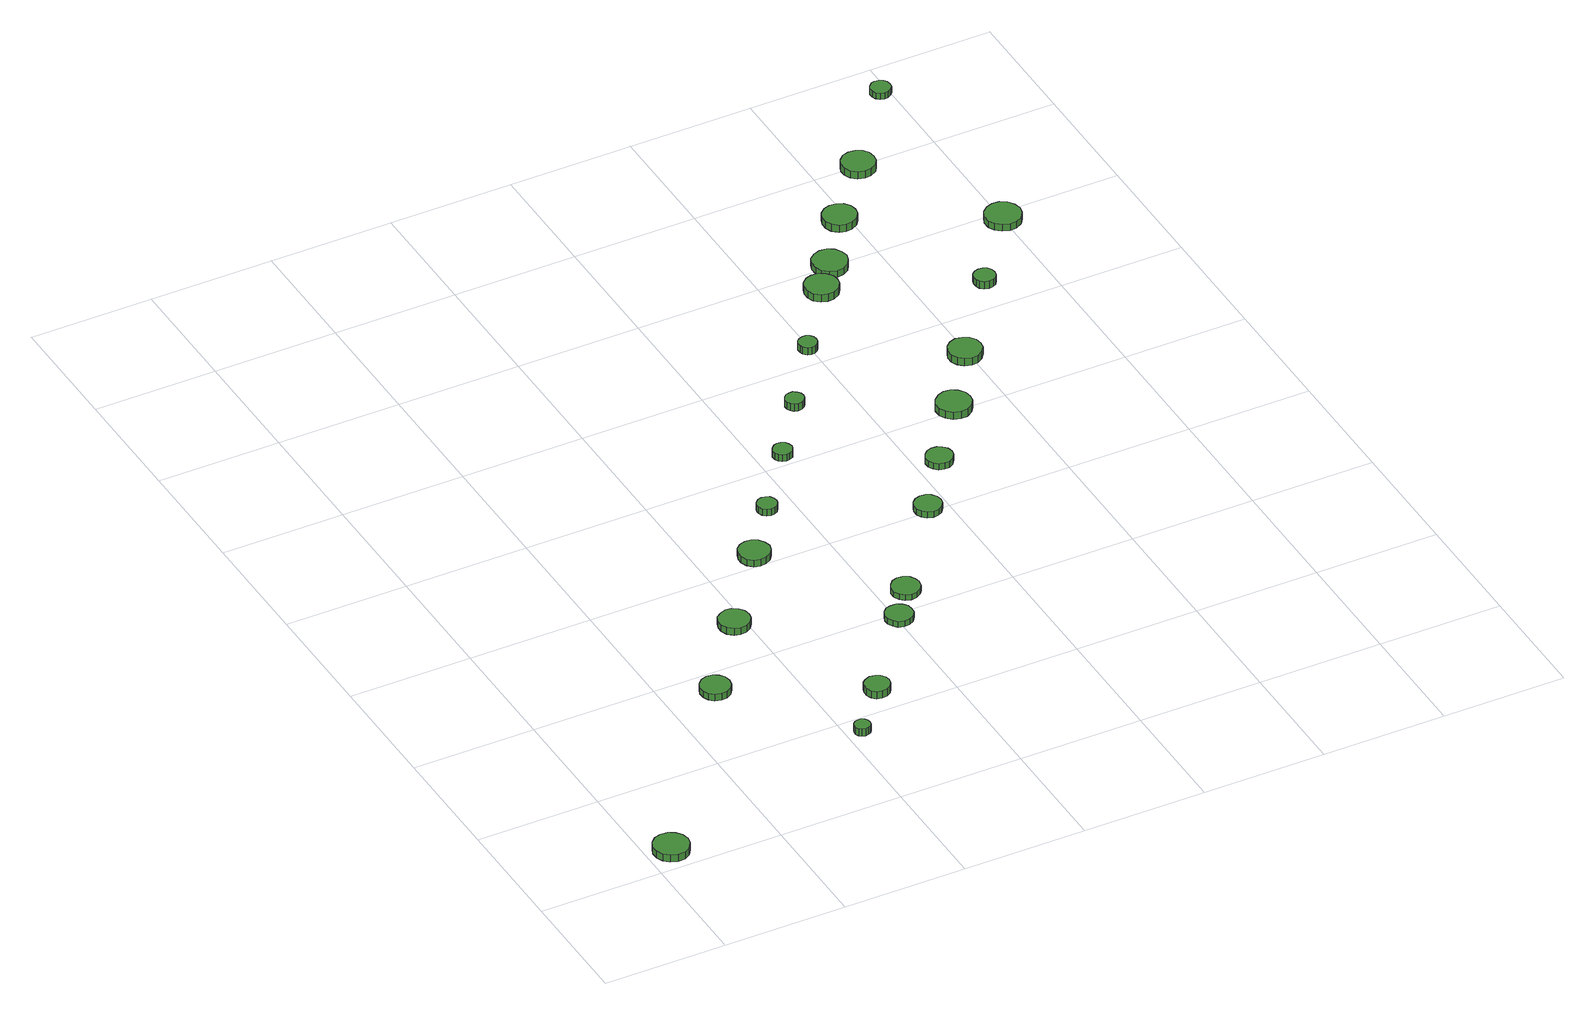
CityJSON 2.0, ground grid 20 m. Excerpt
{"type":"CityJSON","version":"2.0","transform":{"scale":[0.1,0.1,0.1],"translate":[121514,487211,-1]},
"CityObjects":{
"tree1":{"type":"SolitaryVegetationObject","attributes":{"function":"something"},"geometry":[{"type":"MultiSurface","lod":"1","boundaries":[[[0,1,2,3,4,5,6,7,8,9,10,11,12,13,14]],[[15,16,17,18,19,20,21,22,23,24,25,26,27,28,29]],[[0,29,28,1]],[[1,28,27,2]],[[2,27,26,3]],[[3,26,25,4]],[[4,25,24,5]],[[5,24,23,6]],[[6,23,22,7]],[[7,22,21,8]],[[8,21,20,9]],[[9,20,19,10]],[[10,19,18,11]],[[11,18,17,12]],[[12,17,16,13]],[[13,16,15,14]],[[14,15,29,0]]]}]},
"tree2":{"type":"SolitaryVegetationObject","attributes":{"function":"something"},"geometry":[{"type":"MultiSurface","lod":"1","boundaries":[[[30,31,32,33,34,35,36,37,38,39,40,41,42,43,44]],[[45,46,47,48,49,50,51,52,53,54,55,56,57,58,59]],[[30,59,58,31]],[[31,58,57,32]],[[32,57,56,33]],[[33,56,55,34]],[[34,55,54,35]],[[35,54,53,36]],[[36,53,52,37]],[[37,52,51,38]],[[38,51,50,39]],[[39,50,49,40]],[[40,49,48,41]],[[41,48,47,42]],[[42,47,46,43]],[[43,46,45,44]],[[44,45,59,30]]]}]},
"tree3":{"type":"SolitaryVegetationObject","attributes":{"function":"something"},"geometry":[{"type":"MultiSurface","lod":"1","boundaries":[[[60,61,62,63,64,65,66,67,68,69,70,71,72,73,74]],[[75,76,77,78,79,80,81,82,83,84,85,86,87,88,89]],[[60,89,88,61]],[[61,88,87,62]],[[62,87,86,63]],[[63,86,85,64]],[[64,85,84,65]],[[65,84,83,66]],[[66,83,82,67]],[[67,82,81,68]],[[68,81,80,69]],[[69,80,79,70]],[[70,79,78,71]],[[71,78,77,72]],[[72,77,76,73]],[[73,76,75,74]],[[74,75,89,60]]]}]},
"tree4":{"type":"SolitaryVegetationObject","attributes":{"function":"something"},"geometry":[{"type":"MultiSurface","lod":"1","boundaries":[[[90,91,92,93,94,95,96,97,98,99,100,101,102,103,104]],[[105,106,107,108,109,110,111,112,113,114,115,116,117,118,119]],[[90,119,118,91]],[[91,118,117,92]],[[92,117,116,93]],[[93,116,115,94]],[[94,115,114,95]],[[95,114,113,96]],[[96,113,112,97]],[[97,112,111,98]],[[98,111,110,99]],[[99,110,109,100]],[[100,109,108,101]],[[101,108,107,102]],[[102,107,106,103]],[[103,106,105,104]],[[104,105,119,90]]]}]},
"tree5":{"type":"SolitaryVegetationObject","attributes":{"function":"something"},"geometry":[{"type":"MultiSurface","lod":"1","boundaries":[[[120,121,122,123,124,125,126,127,128,129,130,131,132,133,134]],[[135,136,137,138,139,140,141,142,143,144,145,146,147,148,149]],[[120,149,148,121]],[[121,148,147,122]],[[122,147,146,123]],[[123,146,145,124]],[[124,145,144,125]],[[125,144,143,126]],[[126,143,142,127]],[[127,142,141,128]],[[128,141,140,129]],[[129,140,139,130]],[[130,139,138,131]],[[131,138,137,132]],[[132,137,136,133]],[[133,136,135,134]],[[134,135,149,120]]]}]},
"tree6":{"type":"SolitaryVegetationObject","attributes":{"function":"something"},"geometry":[{"type":"MultiSurface","lod":"1","boundaries":[[[150,151,152,153,154,155,156,157,158,159,160,161,162,163,164]],[[165,166,167,168,169,170,171,172,173,174,175,176,177,178,179]],[[150,179,178,151]],[[151,178,177,152]],[[152,177,176,153]],[[153,176,175,154]],[[154,175,174,155]],[[155,174,173,156]],[[156,173,172,157]],[[157,172,171,158]],[[158,171,170,159]],[[159,170,169,160]],[[160,169,168,161]],[[161,168,167,162]],[[162,167,166,163]],[[163,166,165,164]],[[164,165,179,150]]]}]},
"tree7":{"type":"SolitaryVegetationObject","attributes":{"function":"something"},"geometry":[{"type":"MultiSurface","lod":"1","boundaries":[[[180,181,182,183,184,185,186,187,188,189,190,191,192,193,194]],[[195,196,197,198,199,200,201,202,203,204,205,206,207,208,209]],[[180,209,208,181]],[[181,208,207,182]],[[182,207,206,183]],[[183,206,205,184]],[[184,205,204,185]],[[185,204,203,186]],[[186,203,202,187]],[[187,202,201,188]],[[188,201,200,189]],[[189,200,199,190]],[[190,199,198,191]],[[191,198,197,192]],[[192,197,196,193]],[[193,196,195,194]],[[194,195,209,180]]]}]},
"tree8":{"type":"SolitaryVegetationObject","attributes":{"function":"something"},"geometry":[{"type":"MultiSurface","lod":"1","boundaries":[[[210,211,212,213,214,215,216,217,218,219,220,221,222,223,224]],[[225,226,227,228,229,230,231,232,233,234,235,236,237,238,239]],[[210,239,238,211]],[[211,238,237,212]],[[212,237,236,213]],[[213,236,235,214]],[[214,235,234,215]],[[215,234,233,216]],[[216,233,232,217]],[[217,232,231,218]],[[218,231,230,219]],[[219,230,229,220]],[[220,229,228,221]],[[221,228,227,222]],[[222,227,226,223]],[[223,226,225,224]],[[224,225,239,210]]]}]},
"tree9":{"type":"SolitaryVegetationObject","attributes":{"function":"something"},"geometry":[{"type":"MultiSurface","lod":"1","boundaries":[[[240,241,242,243,244,245,246,247,248,249,250,251,252,253,254]],[[255,256,257,258,259,260,261,262,263,264,265,266,267,268,269]],[[240,269,268,241]],[[241,268,267,242]],[[242,267,266,243]],[[243,266,265,244]],[[244,265,264,245]],[[245,264,263,246]],[[246,263,262,247]],[[247,262,261,248]],[[248,261,260,249]],[[249,260,259,250]],[[250,259,258,251]],[[251,258,257,252]],[[252,257,256,253]],[[253,256,255,254]],[[254,255,269,240]]]}]},
"tree10":{"type":"SolitaryVegetationObject","attributes":{"function":"something"},"geometry":[{"type":"MultiSurface","lod":"1","boundaries":[[[270,271,272,273,274,275,276,277,278,279,280,281,282,283,284]],[[285,286,287,288,289,290,291,292,293,294,295,296,297,298,299]],[[270,299,298,271]],[[271,298,297,272]],[[272,297,296,273]],[[273,296,295,274]],[[274,295,294,275]],[[275,294,293,276]],[[276,293,292,277]],[[277,292,291,278]],[[278,291,290,279]],[[279,290,289,280]],[[280,289,288,281]],[[281,288,287,282]],[[282,287,286,283]],[[283,286,285,284]],[[284,285,299,270]]]}]},
"tree11":{"type":"SolitaryVegetationObject","attributes":{"function":"something"},"geometry":[{"type":"MultiSurface","lod":"1","boundaries":[[[300,301,302,303,304,305,306,307,308,309,310,311,312,313,314]],[[315,316,317,318,319,320,321,322,323,324,325,326,327,328,329]],[[300,329,328,301]],[[301,328,327,302]],[[302,327,326,303]],[[303,326,325,304]],[[304,325,324,305]],[[305,324,323,306]],[[306,323,322,307]],[[307,322,321,308]],[[308,321,320,309]],[[309,320,319,310]],[[310,319,318,311]],[[311,318,317,312]],[[312,317,316,313]],[[313,316,315,314]],[[314,315,329,300]]]}]},
"tree12":{"type":"SolitaryVegetationObject","attributes":{"function":"something"},"geometry":[{"type":"MultiSurface","lod":"1","boundaries":[[[330,331,332,333,334,335,336,337,338,339,340,341,342,343,344]],[[345,346,347,348,349,350,351,352,353,354,355,356,357,358,359]],[[330,359,358,331]],[[331,358,357,332]],[[332,357,356,333]],[[333,356,355,334]],[[334,355,354,335]],[[335,354,353,336]],[[336,353,352,337]],[[337,352,351,338]],[[338,351,350,339]],[[339,350,349,340]],[[340,349,348,341]],[[341,348,347,342]],[[342,347,346,343]],[[343,346,345,344]],[[344,345,359,330]]]}]},
"tree13":{"type":"SolitaryVegetationObject","attributes":{"function":"something"},"geometry":[{"type":"MultiSurface","lod":"1","boundaries":[[[360,361,362,363,364,365,366,367,368,369,370,371,372,373,374]],[[375,376,377,378,379,380,381,382,383,384,385,386,387,388,389]],[[360,389,388,361]],[[361,388,387,362]],[[362,387,386,363]],[[363,386,385,364]],[[364,385,384,365]],[[365,384,383,366]],[[366,383,382,367]],[[367,382,381,368]],[[368,381,380,369]],[[369,380,379,370]],[[370,379,378,371]],[[371,378,377,372]],[[372,377,376,373]],[[373,376,375,374]],[[374,375,389,360]]]}]},
"tree14":{"type":"SolitaryVegetationObject","attributes":{"function":"something"},"geometry":[{"type":"MultiSurface","lod":"1","boundaries":[[[390,391,392,393,394,395,396,397,398,399,400,401,402,403,404]],[[405,406,407,408,409,410,411,412,413,414,415,416,417,418,419]],[[390,419,418,391]],[[391,418,417,392]],[[392,417,416,393]],[[393,416,415,394]],[[394,415,414,395]],[[395,414,413,396]],[[396,413,412,397]],[[397,412,411,398]],[[398,411,410,399]],[[399,410,409,400]],[[400,409,408,401]],[[401,408,407,402]],[[402,407,406,403]],[[403,406,405,404]],[[404,405,419,390]]]}]},
"tree15":{"type":"SolitaryVegetationObject","attributes":{"function":"something"},"geometry":[{"type":"MultiSurface","lod":"1","boundaries":[[[420,421,422,423,424,425,426,427,428,429,430,431,432,433,434]],[[435,436,437,438,439,440,441,442,443,444,445,446,447,448,449]],[[420,449,448,421]],[[421,448,447,422]],[[422,447,446,423]],[[423,446,445,424]],[[424,445,444,425]],[[425,444,443,426]],[[426,443,442,427]],[[427,442,441,428]],[[428,441,440,429]],[[429,440,439,430]],[[430,439,438,431]],[[431,438,437,432]],[[432,437,436,433]],[[433,436,435,434]],[[434,435,449,420]]]}]},
"tree16":{"type":"SolitaryVegetationObject","attributes":{"function":"something"},"geometry":[{"type":"MultiSurface","lod":"1","boundaries":[[[450,451,452,453,454,455,456,457,458,459,460,461,462,463,464]],[[465,466,467,468,469,470,471,472,473,474,475,476,477,478,479]],[[450,479,478,451]],[[451,478,477,452]],[[452,477,476,453]],[[453,476,475,454]],[[454,475,474,455]],[[455,474,473,456]],[[456,473,472,457]],[[457,472,471,458]],[[458,471,470,459]],[[459,470,469,460]],[[460,469,468,461]],[[461,468,467,462]],[[462,467,466,463]],[[463,466,465,464]],[[464,465,479,450]]]}]},
"tree17":{"type":"SolitaryVegetationObject","attributes":{"function":"something"},"geometry":[{"type":"MultiSurface","lod":"1","boundaries":[[[480,481,482,483,484,485,486,487,488,489,490,491,492,493,494]],[[495,496,497,498,499,500,501,502,503,504,505,506,507,508,509]],[[480,509,508,481]],[[481,508,507,482]],[[482,507,506,483]],[[483,506,505,484]],[[484,505,504,485]],[[485,504,503,486]],[[486,503,502,487]],[[487,502,501,488]],[[488,501,500,489]],[[489,500,499,490]],[[490,499,498,491]],[[491,498,497,492]],[[492,497,496,493]],[[493,496,495,494]],[[494,495,509,480]]]}]},
"tree18":{"type":"SolitaryVegetationObject","attributes":{"function":"something"},"geometry":[{"type":"MultiSurface","lod":"1","boundaries":[[[510,511,512,513,514,515,516,517,518,519,520,521,522,523,524]],[[525,526,527,528,529,530,531,532,533,534,535,536,537,538,539]],[[510,539,538,511]],[[511,538,537,512]],[[512,537,536,513]],[[513,536,535,514]],[[514,535,534,515]],[[515,534,533,516]],[[516,533,532,517]],[[517,532,531,518]],[[518,531,530,519]],[[519,530,529,520]],[[520,529,528,521]],[[521,528,527,522]],[[522,527,526,523]],[[523,526,525,524]],[[524,525,539,510]]]}]},
"tree19":{"type":"SolitaryVegetationObject","attributes":{"function":"something"},"geometry":[{"type":"MultiSurface","lod":"1","boundaries":[[[540,541,542,543,544,545,546,547,548,549,550,551,552,553,554]],[[555,556,557,558,559,560,561,562,563,564,565,566,567,568,569]],[[540,569,568,541]],[[541,568,567,542]],[[542,567,566,543]],[[543,566,565,544]],[[544,565,564,545]],[[545,564,563,546]],[[546,563,562,547]],[[547,562,561,548]],[[548,561,560,549]],[[549,560,559,550]],[[550,559,558,551]],[[551,558,557,552]],[[552,557,556,553]],[[553,556,555,554]],[[554,555,569,540]]]}]},
"tree20":{"type":"SolitaryVegetationObject","attributes":{"function":"something"},"geometry":[{"type":"MultiSurface","lod":"1","boundaries":[[[570,571,572,573,574,575,576,577,578,579,580,581,582,583,584]],[[585,586,587,588,589,590,591,592,593,594,595,596,597,598,599]],[[570,599,598,571]],[[571,598,597,572]],[[572,597,596,573]],[[573,596,595,574]],[[574,595,594,575]],[[575,594,593,576]],[[576,593,592,577]],[[577,592,591,578]],[[578,591,590,579]],[[579,590,589,580]],[[580,589,588,581]],[[581,588,587,582]],[[582,587,586,583]],[[583,586,585,584]],[[584,585,599,570]]]}]},
"tree21":{"type":"SolitaryVegetationObject","attributes":{"function":"something"},"geometry":[{"type":"MultiSurface","lod":"1","boundaries":[[[600,601,602,603,604,605,606,607,608,609,610,611,612,613,614]],[[615,616,617,618,619,620,621,622,623,624,625,626,627,628,629]],[[600,629,628,601]],[[601,628,627,602]],[[602,627,626,603]],[[603,626,625,604]],[[604,625,624,605]],[[605,624,623,606]],[[606,623,622,607]],[[607,622,621,608]],[[608,621,620,609]],[[609,620,619,610]],[[610,619,618,611]],[[611,618,617,612]],[[612,617,616,613]],[[613,616,615,614]],[[614,615,629,600]]]}]},
"tree22":{"type":"SolitaryVegetationObject","attributes":{"function":"something"},"geometry":[{"type":"MultiSurface","lod":"1","boundaries":[[[630,631,632,633,634,635,636,637,638,639,640,641,642,643,644]],[[645,646,647,648,649,650,651,652,653,654,655,656,657,658,659]],[[630,659,658,631]],[[631,658,657,632]],[[632,657,656,633]],[[633,656,655,634]],[[634,655,654,635]],[[635,654,653,636]],[[636,653,652,637]],[[637,652,651,638]],[[638,651,650,639]],[[639,650,649,640]],[[640,649,648,641]],[[641,648,647,642]],[[642,647,646,643]],[[643,646,645,644]],[[644,645,659,630]]]}]},
"tree23":{"type":"SolitaryVegetationObject","attributes":{"function":"something"},"geometry":[{"type":"MultiSurface","lod":"1","boundaries":[[[660,661,662,663,664,665,666,667,668,669,670,671,672,673,674]],[[675,676,677,678,679,680,681,682,683,684,685,686,687,688,689]],[[660,689,688,661]],[[661,688,687,662]],[[662,687,686,663]],[[663,686,685,664]],[[664,685,684,665]],[[665,684,683,666]],[[666,683,682,667]],[[667,682,681,668]],[[668,681,680,669]],[[669,680,679,670]],[[670,679,678,671]],[[671,678,677,672]],[[672,677,676,673]],[[673,676,675,674]],[[674,675,689,660]]]}]}
},
"vertices":[
[64,35,25],[61,47,25],[54,56,25],[44,62,25],[32,63,25],[21,60,25],[13,52,25],[8,41,25],[8,29,25],[13,19,25],[21,11,25],[32,7,25],[44,8,25],[54,14,25],[61,24,25],[61,24,12],[54,14,12],[44,8,12],[32,7,12],[21,11,12],[13,19,12],[8,29,12],[8,41,12],[13,52,12],[21,60,12],[32,63,12],[44,62,12],[54,56,12],[61,47,12],[64,35,12],
[303,355,21],[301,365,21],[295,373,21],[287,378,21],[277,379,21],[267,376,21],[260,369,21],[256,360,21],[256,350,21],[260,341,21],[267,334,21],[277,331,21],[287,332,21],[295,337,21],[301,345,21],[301,345,9],[295,337,9],[287,332,9],[277,331,9],[267,334,9],[260,341,9],[256,350,9],[256,360,9],[260,369,9],[267,376,9],[277,379,9],[287,378,9],[295,373,9],[301,365,9],[303,355,9],
[435,163,25],[434,168,25],[431,172,25],[426,175,25],[421,175,25],[416,174,25],[412,170,25],[410,165,25],[410,160,25],[412,155,25],[416,152,25],[421,150,25],[426,151,25],[431,153,25],[434,157,25],[434,157,12],[431,153,12],[426,151,12],[421,150,12],[416,152,12],[412,155,12],[410,160,12],[410,165,12],[412,170,12],[416,174,12],[421,175,12],[426,175,12],[431,172,12],[434,168,12],[435,163,12],
[407,489,18],[405,499,18],[399,507,18],[390,513,18],[380,514,18],[370,510,18],[362,504,18],[358,494,18],[358,484,18],[362,474,18],[370,467,18],[380,464,18],[390,465,18],[399,471,18],[405,479,18],[405,479,6],[399,471,6],[390,465,6],[380,464,6],[370,467,6],[362,474,6],[358,484,6],[358,494,6],[362,504,6],[370,510,6],[380,514,6],[390,513,6],[399,507,6],[405,499,6],[407,489,6],
[513,248,19],[511,256,19],[506,263,19],[499,267,19],[490,268,19],[482,265,19],[476,260,19],[473,252,19],[473,244,19],[476,236,19],[482,230,19],[490,228,19],[499,229,19],[506,233,19],[511,240,19],[511,240,6],[506,233,6],[499,229,6],[490,228,6],[482,230,6],[476,236,6],[473,244,6],[473,252,6],[476,260,6],[482,265,6],[490,268,6],[499,267,6],[506,263,6],[511,256,6],[513,248,6],
[513,624,18],[510,634,18],[504,643,18],[495,648,18],[485,649,18],[475,646,18],[467,639,18],[463,629,18],[463,619,18],[467,609,18],[475,602,18],[485,599,18],[495,600,18],[504,605,18],[510,614,18],[510,614,6],[504,605,6],[495,600,6],[485,599,6],[475,602,6],[467,609,6],[463,619,6],[463,629,6],[467,639,6],[475,646,6],[485,649,6],[495,648,6],[504,643,6],[510,634,6],[513,624,6],
[626,390,16],[625,399,16],[619,406,16],[611,411,16],[602,411,16],[593,409,16],[587,403,16],[583,394,16],[583,385,16],[587,377,16],[593,370,16],[602,368,16],[611,369,16],[619,373,16],[625,381,16],[625,381,6],[619,373,6],[611,369,6],[602,368,6],[593,370,6],[587,377,6],[583,385,6],[583,394,6],[587,403,6],[593,409,6],[602,411,6],[611,411,6],[619,406,6],[625,399,6],[626,390,6],
[574,717,18],[573,723,18],[569,729,18],[563,732,18],[557,733,18],[550,731,18],[545,726,18],[543,720,18],[543,714,18],[545,708,18],[550,703,18],[557,701,18],[563,702,18],[569,705,18],[573,711,18],[573,711,6],[569,705,6],[563,702,6],[557,701,6],[550,703,6],[545,708,6],[543,714,6],[543,720,6],[545,726,6],[550,731,6],[557,733,6],[563,732,6],[569,729,6],[573,723,6],[574,717,6],
[667,444,16],[665,453,16],[660,461,16],[651,466,16],[642,467,16],[633,464,16],[626,457,16],[622,449,16],[622,439,16],[626,430,16],[633,424,16],[642,421,16],[651,422,16],[660,427,16],[665,434,16],[665,434,6],[660,427,6],[651,422,6],[642,421,6],[633,424,6],[626,430,6],[622,439,6],[622,449,6],[626,457,6],[633,464,6],[642,467,6],[651,466,6],[660,461,6],[665,453,6],[667,444,6],
[657,824,18],[655,831,18],[652,836,18],[646,839,18],[640,840,18],[634,838,18],[629,833,18],[626,828,18],[626,821,18],[629,815,18],[634,811,18],[640,809,18],[646,810,18],[652,813,18],[655,818,18],[655,818,6],[652,813,6],[646,810,6],[640,809,6],[634,811,6],[629,815,6],[626,821,6],[626,828,6],[629,833,6],[634,838,6],[640,840,6],[646,839,6],[652,836,6],[655,831,6],[657,824,6],
[790,607,17],[788,615,17],[782,623,17],[775,627,17],[766,628,17],[757,625,17],[750,619,17],[747,611,17],[747,602,17],[750,594,17],[757,588,17],[766,585,17],[775,586,17],[782,590,17],[788,598,17],[788,598,6],[782,590,6],[775,586,6],[766,585,6],[757,588,6],[750,594,6],[747,602,6],[747,611,6],[750,619,6],[757,625,6],[766,628,6],[775,627,6],[782,623,6],[788,615,6],[790,607,6],
[730,925,19],[729,931,19],[725,936,19],[720,940,19],[713,940,19],[707,938,19],[703,934,19],[700,928,19],[700,922,19],[703,916,19],[707,912,19],[713,910,19],[720,911,19],[725,914,19],[729,919,19],[729,919,6],[725,914,6],[720,911,6],[713,910,6],[707,912,6],[703,916,6],[700,922,6],[700,928,6],[703,934,6],[707,938,6],[713,940,6],[720,940,6],[725,936,6],[729,931,6],[730,925,6],
[860,703,17],[858,712,17],[852,719,17],[845,723,17],[836,724,17],[827,721,17],[821,715,17],[817,707,17],[817,698,17],[821,690,17],[827,684,17],[836,682,17],[845,682,17],[852,687,17],[858,694,17],[858,694,6],[852,687,6],[845,682,6],[836,682,6],[827,684,6],[821,690,6],[817,698,6],[817,707,6],[821,715,6],[827,721,6],[836,724,6],[845,723,6],[852,719,6],[858,712,6],[860,703,6],
[808,1031,25],[807,1038,25],[803,1043,25],[798,1046,25],[792,1046,25],[786,1044,25],[781,1040,25],[779,1035,25],[779,1028,25],[781,1023,25],[786,1018,25],[792,1016,25],[798,1017,25],[803,1020,25],[807,1025,25],[807,1025,12],[803,1020,12],[798,1017,12],[792,1016,12],[786,1018,12],[781,1023,12],[779,1028,12],[779,1035,12],[781,1040,12],[786,1044,12],[792,1046,12],[798,1046,12],[803,1043,12],[807,1038,12],[808,1031,12],
[946,808,19],[944,819,19],[937,829,19],[927,835,19],[916,836,19],[905,832,19],[896,824,19],[891,814,19],[891,802,19],[896,792,19],[905,784,19],[916,780,19],[927,781,19],[937,787,19],[944,797,19],[944,797,6],[937,787,6],[927,781,6],[916,780,6],[905,784,6],[896,792,6],[891,802,6],[891,814,6],[896,824,6],[905,832,6],[916,836,6],[927,835,6],[937,829,6],[944,819,6],[946,808,6],
[904,1145,26],[902,1156,26],[895,1165,26],[885,1171,26],[874,1172,26],[864,1169,26],[855,1161,26],[851,1151,26],[851,1140,26],[855,1130,26],[864,1122,26],[874,1119,26],[885,1120,26],[895,1125,26],[902,1135,26],[902,1135,13],[895,1125,13],[885,1120,13],[874,1119,13],[864,1122,13],[855,1130,13],[851,1140,13],[851,1151,13],[855,1161,13],[864,1169,13],[874,1172,13],[885,1171,13],[895,1165,13],[902,1156,13],[904,1145,13],
[1018,910,24],[1016,921,24],[1009,930,24],[1000,935,24],[989,937,24],[978,933,24],[970,926,24],[965,915,24],[965,904,24],[970,894,24],[978,887,24],[989,883,24],[1000,884,24],[1009,890,24],[1016,899,24],[1016,899,11],[1009,890,11],[1000,884,11],[989,883,11],[978,887,11],[970,894,11],[965,904,11],[965,915,11],[970,926,11],[978,933,11],[989,937,11],[1000,935,11],[1009,930,11],[1016,921,11],[1018,910,11],
[945,1194,24],[942,1205,24],[936,1215,24],[926,1221,24],[914,1222,24],[903,1218,24],[894,1211,24],[890,1200,24],[890,1188,24],[894,1178,24],[903,1170,24],[914,1166,24],[926,1168,24],[936,1173,24],[942,1183,24],[942,1183,12],[936,1173,12],[926,1168,12],[914,1166,12],[903,1170,12],[894,1178,12],[890,1188,12],[890,1200,12],[894,1211,12],[903,1218,12],[914,1222,12],[926,1221,12],[936,1215,12],[942,1205,12],[945,1194,12],
[1012,1292,20],[1010,1303,20],[1003,1312,20],[993,1317,20],[982,1318,20],[972,1315,20],[963,1307,20],[959,1297,20],[959,1286,20],[963,1276,20],[972,1268,20],[982,1265,20],[993,1266,20],[1003,1272,20],[1010,1281,20],[1010,1281,7],[1003,1272,7],[993,1266,7],[982,1265,7],[972,1268,7],[963,1276,7],[959,1286,7],[959,1297,7],[963,1307,7],[972,1315,7],[982,1318,7],[993,1317,7],[1003,1312,7],[1010,1303,7],[1012,1292,7],
[1118,1055,24],[1117,1062,24],[1113,1068,24],[1107,1071,24],[1100,1072,24],[1093,1070,24],[1087,1065,24],[1085,1058,24],[1085,1051,24],[1087,1045,24],[1093,1040,24],[1100,1038,24],[1107,1039,24],[1113,1042,24],[1117,1048,24],[1117,1048,11],[1113,1042,11],[1107,1039,11],[1100,1038,11],[1093,1040,11],[1087,1045,11],[1085,1051,11],[1085,1058,11],[1087,1065,11],[1093,1070,11],[1100,1072,11],[1107,1071,11],[1113,1068,11],[1117,1062,11],[1118,1055,11],
[1098,1396,19],[1096,1407,19],[1090,1416,19],[1080,1421,19],[1069,1422,19],[1058,1419,19],[1050,1411,19],[1045,1401,19],[1045,1390,19],[1050,1380,19],[1058,1372,19],[1069,1369,19],[1080,1370,19],[1090,1376,19],[1096,1385,19],[1096,1385,6],[1090,1376,6],[1080,1370,6],[1069,1369,6],[1058,1372,6],[1050,1380,6],[1045,1390,6],[1045,1401,6],[1050,1411,6],[1058,1419,6],[1069,1422,6],[1080,1421,6],[1090,1416,6],[1096,1407,6],[1098,1396,6],
[1229,1183,18],[1226,1195,18],[1219,1205,18],[1209,1211,18],[1197,1212,18],[1186,1208,18],[1177,1200,18],[1172,1189,18],[1172,1177,18],[1177,1167,18],[1186,1159,18],[1197,1155,18],[1209,1156,18],[1219,1162,18],[1226,1172,18],[1226,1172,6],[1219,1162,6],[1209,1156,6],[1197,1155,6],[1186,1159,6],[1177,1167,6],[1172,1177,6],[1172,1189,6],[1177,1200,6],[1186,1208,6],[1197,1212,6],[1209,1211,6],[1219,1205,6],[1226,1195,6],[1229,1183,6],
[1203,1543,18],[1202,1549,18],[1198,1555,18],[1192,1558,18],[1185,1559,18],[1179,1557,18],[1174,1552,18],[1171,1546,18],[1171,1539,18],[1174,1533,18],[1179,1529,18],[1185,1526,18],[1192,1527,18],[1198,1531,18],[1202,1536,18],[1202,1536,7],[1198,1531,7],[1192,1527,7],[1185,1526,7],[1179,1529,7],[1174,1533,7],[1171,1539,7],[1171,1546,7],[1174,1552,7],[1179,1557,7],[1185,1559,7],[1192,1558,7],[1198,1555,7],[1202,1549,7],[1203,1543,7]
]}
